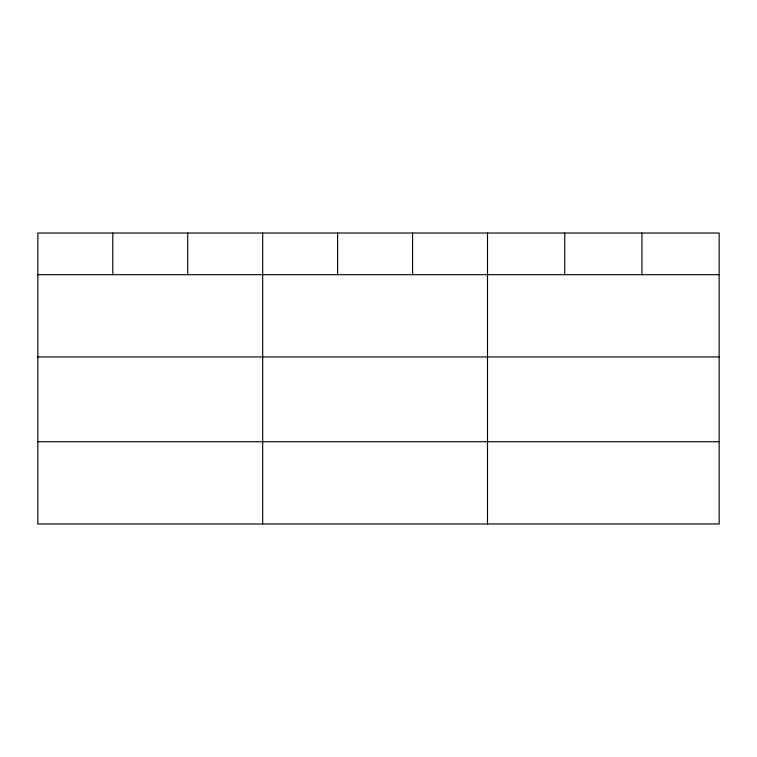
<?xml version="1.0" encoding="UTF-8"?>
<svg xmlns="http://www.w3.org/2000/svg" width="757" height="757" viewBox="0 0 757 757"><rect width="100%" height="100%" fill="white"/><g stroke="black" fill="none" stroke-linecap="round" stroke-linejoin="round"><path stroke-width="1.14" d="M719.15 356.954L719.15 233.024L37.85 233.024L37.85 523.976L719.15 523.976L719.15 356.954L37.85 356.954M37.85 274.687L719.15 274.687M37.85 441.719L719.15 441.719M641.936 233.024L641.936 274.687M564.722 233.024L564.722 274.687M487.508 233.024L487.508 523.976M412.565 233.024L412.565 274.687M337.622 233.024L337.622 274.687M262.679 233.024L262.679 523.976M187.736 233.024L187.736 274.687M112.793 233.024L112.793 274.687"/></g></svg>
